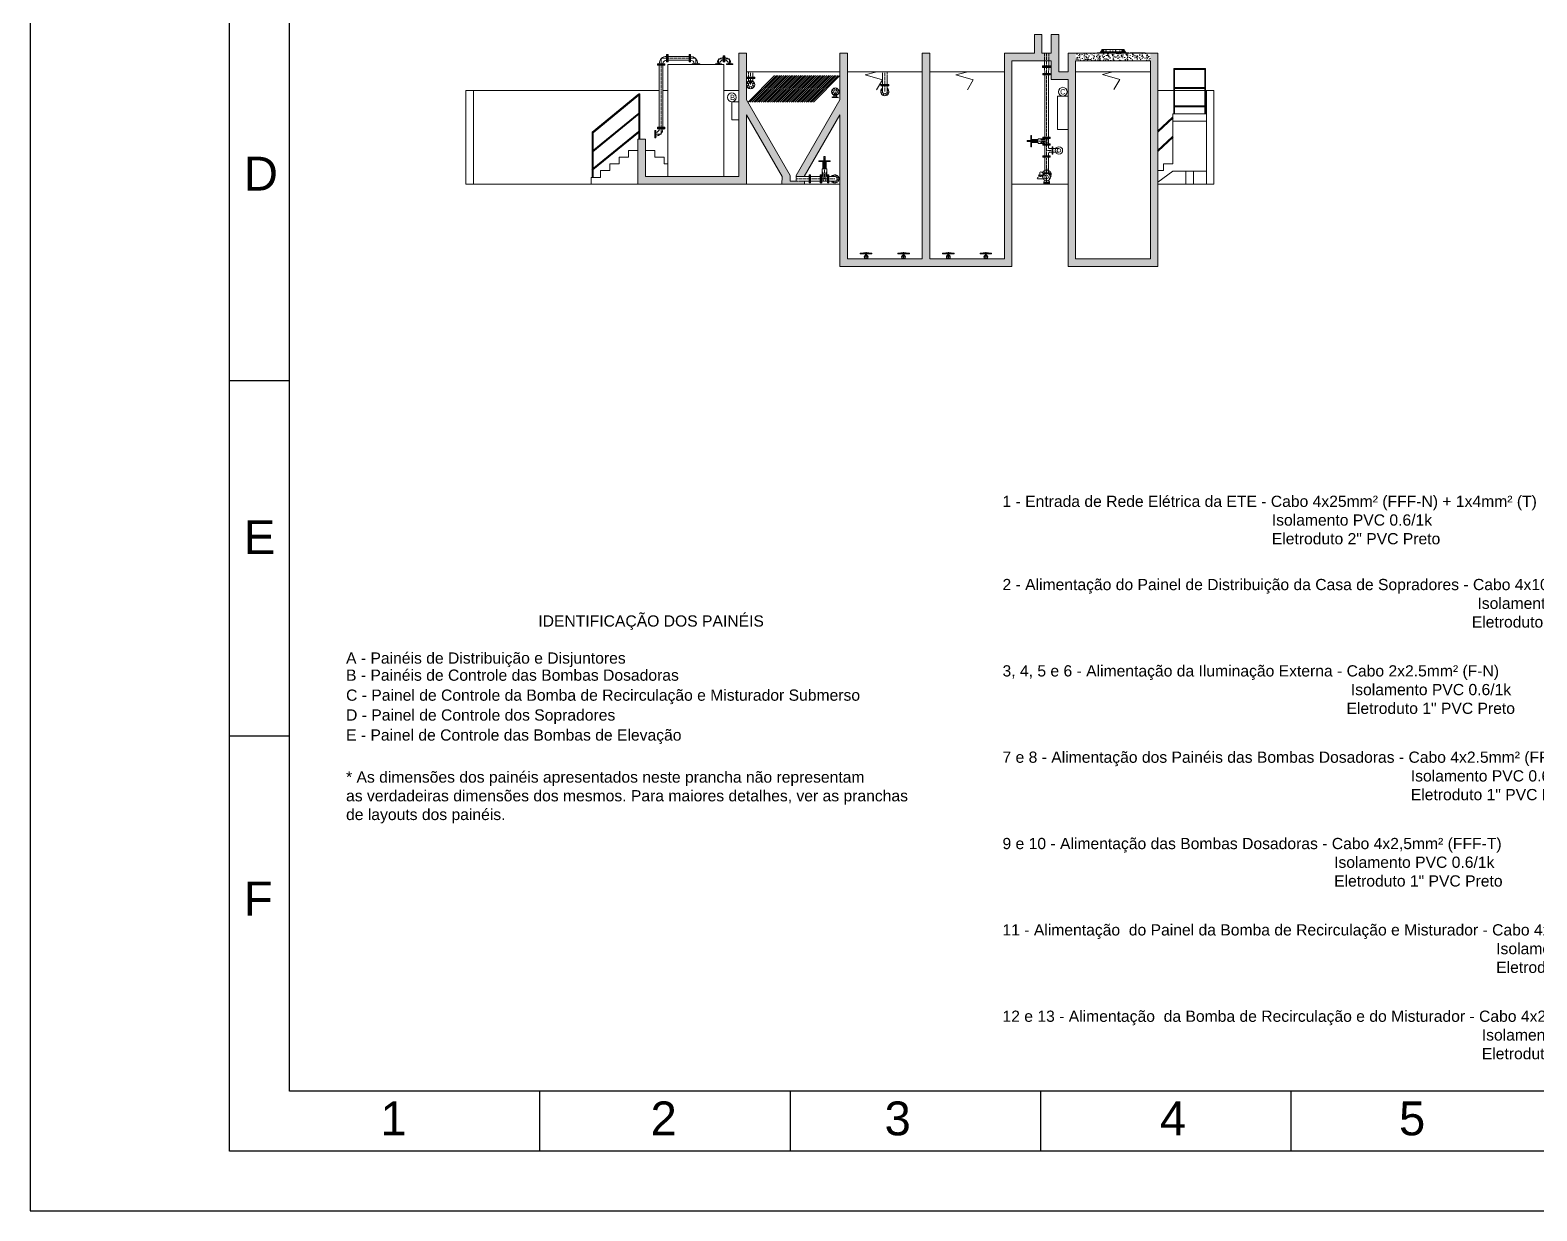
# Model space of a CAD drawing. Header units: millimetres. Extents: x 100 to 940, y 100 to 694.
# Drawn here: x 100 to 477.7, y 100 to 395.9 of the extents above; entities that cross this region are included whole.
import ezdxf

# ---------------------------------------------------------------- set-up
doc = ezdxf.new("R2010")
doc.units = ezdxf.units.MM
for name, pattern in [('CENTER', [2, 1.25, -0.25, 0.25, -0.25]), ('HIDDEN2', [4.7625, 3.175, -1.5875]), ('SGC_DASHDOT', [1, 0.5, -0.25, 0, -0.25]), ('SGC_HIDDEN', [0.375, 0.25, -0.125])]:
    doc.linetypes.add(name, pattern=pattern)
for name, color, linetype, lineweight in [('37-P-HS-AG-Q', 4, 'Continuous', 9), ('Alvenaria', 8, 'Continuous', 9), ('AM_9', 253, 'Continuous', 13), ('Aço 1020', 6, 'Continuous', 9), ('Centro', 1, 'CENTER', 5), ('contorno', 1, 'Continuous', 9), ('COTAS', 5, 'Continuous', 5), ('M-EQUIPAMENTOS', 1, 'Continuous', 9), ('PAREDE', 7, 'Continuous', 9), ('SGC-Conexoes (Desenho Unifilar)', 6, 'Continuous', 5), ('SGC-Conexoes (Furos)', 9, 'Continuous', 5), ('SGC-Conexoes (Linhas Externas)', 6, 'Continuous', 9), ('SGC-EIXOS', 9, 'SGC_DASHDOT', 9), ('SGC-PONTAS', 2, 'SGC_HIDDEN', 9), ('SGC-Tubos (Desenho Bifilar)', 6, 'Continuous', 9), ('SGC-Valvulas (Acionamento)', 2, 'Continuous', 9), ('SGC-Valvulas (Linhas Externas)', 3, 'Continuous', 9)]:
    doc.layers.add(name, color=color, linetype=linetype, lineweight=lineweight)
doc.styles.add('Notes', font='arial.ttf', dxfattribs={"height": 3})
doc.styles.get("Standard").update_dxf_attribs({"font": 'arial.ttf'})
pattern_1 = [(50, (1924.3093, 462.3803), (1.6810786, -0.1470753), [0.1757812, -1.9335938]), (355, (1924.3093, 462.3803), (-0.3251984, 1.7629503), [0.140625, -1.546875]), (100.45144, (1924.4494, 462.368), (1.3558801, 1.615875), [0.149391, -1.6433018]), (46.1842, (1924.3093, 462.849), (2.5013469, -0.3879358), [0.263672, -2.9003906]), (96.63564, (1924.5177, 462.8167), (2.190614, 2.2830905), [0.2240867, -2.464954]), (351.18416, (1924.3093, 462.849), (2.190614, 2.2830905), [0.2109375, -2.3203125]), (21, (1924.5436, 462.7318), (1.3990009, -0.943638), [0.1757812, -1.9335938]), (326, (1924.5436, 462.7318), (0.5702703, 1.6995704), [0.140625, -1.546875]), (71.45144, (1924.6602, 462.6532), (1.9692712, 0.7559324), [0.149391, -1.6433018]), (37.5, (1924.30926, 462.38026), (0.02849966, 0.78021997), [0, -1.528125, 0, -1.5703125, 0, -1.5527344]), (7.5, (1924.3093, 462.3803), (0.61656923, 0.92440245), [0, -0.8953125, 0, -1.49296875, 0, -0.59179687]), (327.5, (1923.7866, 462.38026), (1.25114633, -0.05286298), [0, -0.5859375, 0, -1.828125, 0, -2.42578125]), (317.5, (1923.5522, 462.3803), (1.3668426, 0.23462105), [0, -0.76171875, 0, -1.2140625, 0, -1.72265625])]

# ---------------------------------------------------------------- blocks, each defined once
blk = doc.blocks.new('BB-1-CD13-N10-D100-S0', base_point=(18535, 26959))
at = {"layer": 'SGC-Conexoes (Linhas Externas)'}
blk.add_lwpolyline([(18355, 26849), (18355, 27069), (18374, 27069), (18374, 26849)], close=True, dxfattribs=at)
for points in [[(18620, 27018), (18374, 27018)], [(18620, 26900), (18374, 26900)]]:
    blk.add_lwpolyline(points, dxfattribs=at)
at = {"layer": 'SGC-EIXOS'}
blk.add_line((18715, 26959), (18355, 26959), dxfattribs=at)
at = {"layer": 'SGC-PONTAS'}
blk.add_lwpolyline([(18620, 26900), (18715, 26900), (18715, 27018), (18620, 27018)], dxfattribs=at)
blk = doc.blocks.new('BB-1-EH01-N10-D100-S0', base_point=(440692, 47249))
at = {"layer": 'SGC-EIXOS'}
for p, q in [((440692, 47249), (440692, 47849)), ((440787, 47249), (440597, 47249))]:
    blk.add_line(p, q, dxfattribs=at)
at = {"layer": 'SGC-Valvulas (Acionamento)'}
blk.add_lwpolyline([(440736, 47714), (440838, 47714, 0.414214), (440842, 47718), (440842, 47725, 0.414214), (440838, 47729), (440546, 47729, 0.414214), (440542, 47725), (440542, 47718, 0.414214), (440546, 47714), (440648, 47714)], format="xyb", dxfattribs=at)
blk.add_lwpolyline([(440707, 47729), (440707, 47849), (440677, 47849), (440677, 47729)], close=True, dxfattribs=at)
at = {"layer": 'SGC-Valvulas (Linhas Externas)'}
for p, q in [((440648, 47714), (440736, 47714)), ((440648, 47517), (440648, 47714)), ((440736, 47704), (440648, 47704)), ((440736, 47694), (440648, 47694)), ((440736, 47684), (440648, 47684)), ((440736, 47547), (440648, 47547)), ((440736, 47537), (440648, 47537)), ((440659, 47547), (440659, 47684)), ((440681, 47547), (440681, 47684)), ((440703, 47547), (440703, 47684)), ((440725, 47547), (440725, 47684)), ((440736, 47517), (440736, 47714)), ((440616, 47308), (440625, 47308)), ((440768, 47190), (440616, 47190)), ((440625, 47308), (440625, 47359)), ((440736, 47527), (440648, 47527)), ((440758, 47308), (440758, 47359)), ((440768, 47308), (440758, 47308))]:
    blk.add_line(p, q, dxfattribs=at)
for points in [[(440597, 47139), (440597, 47359), (440616, 47359), (440616, 47139)], [(440787, 47139), (440787, 47359), (440768, 47359), (440768, 47139)]]:
    blk.add_lwpolyline(points, close=True, dxfattribs=at)
blk.add_lwpolyline([(440727, 47212), (440727, 47318, -0.198912), (440734, 47334), (440752, 47352, 0.198912), (440758, 47368), (440758, 47495, 0.414214), (440736, 47517), (440648, 47517, 0.414214), (440625, 47495), (440625, 47368, 0.198912), (440632, 47352), (440650, 47334, -0.198912), (440657, 47318), (440657, 47212, 0.414214), (440679, 47190), (440705, 47190, 0.414214)], format="xyb", close=True, dxfattribs=at)
for points in [[(440625, 47438), (440650, 47413, -0.198912), (440657, 47397), (440657, 47327)], [(440758, 47438), (440734, 47413, 0.198912), (440727, 47397), (440727, 47327)]]:
    blk.add_lwpolyline(points, format="xyb", dxfattribs=at)
blk = doc.blocks.new('BB-4-CC01-N10-D100-S0', base_point=(9653, 38781))
at = {"layer": 'SGC-Conexoes (Furos)'}
for centre in [(9619, 38864), (9619, 38698), (9688, 38864), (9688, 38698), (9736, 38816), (9736, 38747)]:
    blk.add_ellipse(centre, major_axis=(-9.5, 0), ratio=1, dxfattribs=at)
at = {"layer": 'SGC-Conexoes (Linhas Externas)'}
for p, q in [((9492, 38840), (9653, 38840)), ((9492, 38722), (9653, 38722))]:
    blk.add_line(p, q, dxfattribs=at)
blk.add_lwpolyline([(9473, 38891), (9492, 38891), (9492, 38671), (9473, 38671)], close=True, dxfattribs=at)
for radius, start, end in [(110, 212.4364, 147.5636), (59, 270, 90)]:
    blk.add_arc((9653, 38781), radius, start, end, dxfattribs=at)
at = {"layer": 'SGC-EIXOS'}
blk.add_line((9473, 38781), (9653, 38781), dxfattribs=at)
blk = doc.blocks.new('BB-1-CA06-N10-D100-S0-L300')
at = {"layer": 'SGC-EIXOS'}
blk.add_line((150, 0), (-150, 0), dxfattribs=at)
at = {"layer": 'SGC-Tubos (Desenho Bifilar)'}
for p, q in [((131, 59), (-131, 59)), ((131, -59), (-131, -59))]:
    blk.add_line(p, q, dxfattribs=at)
for points in [[(-150, -110), (-150, 110), (-131, 110), (-131, -110)], [(150, -110), (150, 110), (131, 110), (131, -110)]]:
    blk.add_lwpolyline(points, close=True, dxfattribs=at)
blk = doc.blocks.new('chassi lateral')
at = {"layer": 'Centro'}
for p, q in [((-2164, 7544), (-2164, 7532)), ((-2158, 7589), (-2158, 7575)), ((-2058, 7589), (-2058, 7575)), ((-2052, 7544), (-2052, 7532))]:
    blk.add_line(p, q, dxfattribs=at)
at = {"layer": 'contorno'}
for p, q in [((-2184, 7586), (-2031, 7586)), ((-2184, 7535), (-2184, 7586)), ((-2184, 7573), (-2031, 7573)), ((-2184, 7541), (-2031, 7541)), ((-2184, 7535), (-2031, 7535)), ((-2168, 7578), (-2047, 7578)), ((-2031, 7535), (-2031, 7586))]:
    blk.add_line(p, q, dxfattribs=at)
for centre, start, end in [((-2168, 7572), 90, 167.6822), ((-2047, 7572), 12.3178, 90)]:
    blk.add_arc(centre, 6, start, end, dxfattribs=at)
blk = doc.blocks.new('M12 x 25')
at = {"layer": 'Centro'}
blk.add_line((-2058, 7582), (-2058, 7572), dxfattribs=at)
at = {"layer": 'contorno'}
for p, q in [((-2064, 7578), (-2064, 7576)), ((-2062, 7575), (-2064, 7576)), ((-2064, 7576), (-2052, 7576)), ((-2062, 7578), (-2062, 7575)), ((-2062, 7575), (-2053, 7575)), ((-2053, 7578), (-2053, 7575)), ((-2052, 7576), (-2053, 7575)), ((-2052, 7578), (-2052, 7576))]:
    blk.add_line(p, q, dxfattribs=at)
blk = doc.blocks.new('redutor lateral carc. 112')
at = {"layer": 'AM_9', "linetype": 'HIDDEN2', "ltscale": 3}
for p, q in [((-1331, 9283), (-1331, 9264)), ((-1325, 9264), (-1325, 9283)), ((-1418, 9177), (-1437, 9177)), ((-1437, 9171), (-1418, 9171)), ((-1219, 9177), (-1237, 9177)), ((-1237, 9171), (-1219, 9171))]:
    blk.add_line(p, q, dxfattribs=at)
for centre, radius, start, end in [((-1328, 9174), 125, 304.7659, 152.8264), ((-1334, 9283), 3, 0, 90), ((-1322, 9283), 3, 90, 180), ((-1328, 9174), 125, 194.5207, 235.2341), ((-1437, 9180), 3, 180, 270), ((-1437, 9168), 3, 90, 180), ((-1219, 9180), 3, 270, 0), ((-1219, 9168), 3, 0, 90)]:
    blk.add_arc(centre, radius, start, end, dxfattribs=at)
blk = doc.blocks.new('112MFFSEM-PEE1-1')
at = {"layer": 'AM_9', "linetype": 'HIDDEN2', "ltscale": 3}
for p, q in [((-180, -38), (-180, 70)), ((-157, 75), (-177, 74)), ((-155, 72), (-157, 75)), ((-117, 72), (-155, 72)), ((-112, 67), (-112, 56)), ((-112, 60), (-110, 60)), ((-5, 163), (-6, 125)), ((5, 163), (6, 125)), ((-157, -42), (-177, -41)), ((-155, -40), (-157, -42)), ((-118, -40), (-155, -40))]:
    blk.add_line(p, q, dxfattribs=at)
blk.add_arc((0, 163), 5, 1.5482, 178.4518, dxfattribs=at)
for centre, major_axis, start_param, end_param in [((-177, 70), (-3.42, 0), -1.521479, 0), ((-117, 67), (-5.7, 0), 3.141593, 4.712389), ((-177, -38), (3.42, 0), 3.141593, 4.663072)]:
    blk.add_ellipse(centre, major_axis=major_axis, ratio=0.99585, start_param=start_param, end_param=end_param, dxfattribs=at)
blk = doc.blocks.new('CARCAÇA DE ENTRADA L')
at = {"layer": 'contorno'}
for p, q in [((-1975, 8864), (-1785, 8864)), ((-1975, 8845), (-1975, 8864)), ((-1785, 8864), (-1785, 8845)), ((-1934, 8842), (-1972, 8842)), ((-1788, 8842), (-1825, 8842))]:
    blk.add_line(p, q, dxfattribs=at)
for centre, start, end in [((-1972, 8845), 180, 270), ((-1788, 8845), 270, 0)]:
    blk.add_arc(centre, 3, start, end, dxfattribs=at)
blk = doc.blocks.new('BB-1-CI07-N10-D100-S80', base_point=(483985, 8090))
at = {"layer": 'SGC-Conexoes (Linhas Externas)'}
for p, q in [((484066, 8139), (483904, 8149)), ((484066, 8041), (483904, 8031))]:
    blk.add_line(p, q, dxfattribs=at)
for points in [[(483885, 7980), (483885, 8200), (483904, 8200), (483904, 7980)], [(484085, 7990), (484085, 8190), (484066, 8190), (484066, 7990)]]:
    blk.add_lwpolyline(points, close=True, dxfattribs=at)
at = {"layer": 'SGC-EIXOS'}
blk.add_line((484085, 8090), (483885, 8090), dxfattribs=at)
blk = doc.blocks.new('BB-1-CA06-N10-D80-S0-L1700')
at = {"layer": 'SGC-EIXOS'}
blk.add_line((850, 0), (-850, 0), dxfattribs=at)
at = {"layer": 'SGC-Tubos (Desenho Bifilar)'}
for p, q in [((831, 49), (-831, 49)), ((831, -49), (-831, -49))]:
    blk.add_line(p, q, dxfattribs=at)
for points in [[(-850, -100), (-850, 100), (-831, 100), (-831, -100)], [(850, -100), (850, 100), (831, 100), (831, -100)]]:
    blk.add_lwpolyline(points, close=True, dxfattribs=at)
blk = doc.blocks.new('BB-1-CG01-N10-D80-S80', base_point=(-223113, 242056))
at = {"layer": 'SGC-Conexoes (Linhas Externas)'}
blk.add_line((-223254, 242007), (-222972, 242007), dxfattribs=at)
for points in [[(-223273, 241956), (-223273, 242156), (-223254, 242156), (-223254, 241956)], [(-223213, 242221), (-223013, 242221), (-223013, 242202), (-223213, 242202)], [(-222953, 241956), (-222953, 242156), (-222972, 242156), (-222972, 241956)]]:
    blk.add_lwpolyline(points, close=True, dxfattribs=at)
for points in [[(-223162, 242202), (-223162, 242137, -0.414214), (-223195, 242105), (-223254, 242105)], [(-223064, 242202), (-223064, 242137, 0.414214), (-223032, 242105), (-222972, 242105)]]:
    blk.add_lwpolyline(points, format="xyb", dxfattribs=at)
at = {"layer": 'SGC-EIXOS'}
for p, q in [((-223113, 242056), (-223113, 242221)), ((-222953, 242056), (-223273, 242056))]:
    blk.add_line(p, q, dxfattribs=at)
blk = doc.blocks.new('BB-1-EH01-N10-D80-S0', base_point=(-380638, 191436))
at = {"layer": 'SGC-EIXOS'}
for p, q in [((-380638, 191436), (-380638, 191956)), ((-380548, 191436), (-380728, 191436))]:
    blk.add_line(p, q, dxfattribs=at)
at = {"layer": 'SGC-Valvulas (Acionamento)'}
blk.add_lwpolyline([(-380596, 191842), (-380491, 191842, 0.414214), (-380488, 191846), (-380488, 191853, 0.414214), (-380491, 191856), (-380784, 191856, 0.414214), (-380788, 191853), (-380788, 191846, 0.414214), (-380784, 191842), (-380680, 191842)], format="xyb", dxfattribs=at)
blk.add_lwpolyline([(-380624, 191856), (-380624, 191956), (-380652, 191956), (-380652, 191856)], close=True, dxfattribs=at)
at = {"layer": 'SGC-Valvulas (Linhas Externas)'}
for p, q in [((-380680, 191842), (-380596, 191842)), ((-380680, 191666), (-380680, 191842)), ((-380596, 191834), (-380680, 191834)), ((-380596, 191825), (-380680, 191825)), ((-380596, 191817), (-380680, 191817)), ((-380669, 191691), (-380669, 191817)), ((-380648, 191691), (-380648, 191817)), ((-380627, 191691), (-380627, 191817)), ((-380606, 191691), (-380606, 191817)), ((-380596, 191666), (-380596, 191842)), ((-380709, 191485), (-380701, 191485)), ((-380567, 191387), (-380709, 191387)), ((-380701, 191485), (-380701, 191536)), ((-380596, 191691), (-380680, 191691)), ((-380596, 191683), (-380680, 191683)), ((-380596, 191674), (-380680, 191674)), ((-380575, 191485), (-380575, 191536)), ((-380567, 191485), (-380575, 191485))]:
    blk.add_line(p, q, dxfattribs=at)
for points in [[(-380728, 191336), (-380728, 191536), (-380709, 191536), (-380709, 191336)], [(-380548, 191336), (-380548, 191536), (-380567, 191536), (-380567, 191336)]]:
    blk.add_lwpolyline(points, close=True, dxfattribs=at)
blk.add_lwpolyline([(-380605, 191408), (-380605, 191498, -0.198912), (-380598, 191513), (-380581, 191530, 0.198912), (-380575, 191545), (-380575, 191645, 0.414214), (-380596, 191666), (-380680, 191666, 0.414214), (-380701, 191645), (-380701, 191545, 0.198912), (-380695, 191530), (-380677, 191513, -0.198912), (-380671, 191498), (-380671, 191408, 0.414214), (-380650, 191387), (-380626, 191387, 0.414214)], format="xyb", close=True, dxfattribs=at)
for points in [[(-380701, 191601), (-380677, 191577, -0.198912), (-380671, 191563), (-380671, 191507)], [(-380575, 191601), (-380598, 191577, 0.198912), (-380605, 191563), (-380605, 191507)]]:
    blk.add_lwpolyline(points, format="xyb", dxfattribs=at)
blk = doc.blocks.new('BB-1-CA06-N10-D80-S0-L454')
at = {"layer": 'SGC-EIXOS'}
blk.add_line((227, 0), (-227, 0), dxfattribs=at)
at = {"layer": 'SGC-Tubos (Desenho Bifilar)'}
for p, q in [((208, 49), (-208, 49)), ((208, -49), (-208, -49))]:
    blk.add_line(p, q, dxfattribs=at)
for points in [[(-227, -100), (-227, 100), (-208, 100), (-208, -100)], [(227, -100), (227, 100), (208, 100), (208, -100)]]:
    blk.add_lwpolyline(points, close=True, dxfattribs=at)
blk = doc.blocks.new('BB-2-CG01-N10-D80-S50', base_point=(-173065, -8736))
at = {"layer": 'SGC-Conexoes (Furos)'}
for centre in [(-173139, -8705), (-173139, -8766), (-173095, -8662), (-173095, -8809), (-173034, -8662), (-173034, -8809), (-172991, -8705), (-172991, -8766)]:
    blk.add_circle(centre, 9.5, dxfattribs=at)
at = {"layer": 'SGC-Conexoes (Linhas Externas)'}
for p, q in [((-173098, -8595), (-173098, -8641)), ((-173032, -8595), (-173032, -8641))]:
    blk.add_line(p, q, dxfattribs=at)
blk.add_lwpolyline([(-173147, -8576), (-172982, -8576), (-172982, -8595), (-173147, -8595)], close=True, dxfattribs=at)
for radius in [100, 49]:
    blk.add_circle((-173065, -8736), radius, dxfattribs=at)
at = {"layer": 'SGC-EIXOS'}
blk.add_line((-173065, -8576), (-173065, -8736), dxfattribs=at)
blk = doc.blocks.new('BB-1-CC01-N10-D50-S0', base_point=(-174500, -10107))
at = {"layer": 'SGC-Conexoes (Linhas Externas)'}
for points in [[(-174650, -10025), (-174631, -10025), (-174631, -10190), (-174650, -10190)], [(-174418, -10257), (-174418, -10238), (-174583, -10238), (-174583, -10257)]]:
    blk.add_lwpolyline(points, close=True, dxfattribs=at)
for radius in [164, 98]:
    blk.add_arc((-174631, -10238), radius, 360, 90, dxfattribs=at)
at = {"layer": 'SGC-EIXOS'}
for p, q in [((-174650, -10107), (-174500, -10107)), ((-174500, -10107), (-174500, -10257))]:
    blk.add_line(p, q, dxfattribs=at)
blk = doc.blocks.new('BB-1-CC01-N10-D80-S0', base_point=(373179.552, 32989.429))
at = {"layer": 'SGC-Conexoes (Linhas Externas)'}
for points in [[(373179.387, 32989.529), (373179.406, 32989.529), (373179.406, 32989.329), (373179.387, 32989.329)], [(373179.652, 32989.264), (373179.652, 32989.283), (373179.452, 32989.283), (373179.452, 32989.264)]]:
    blk.add_lwpolyline(points, close=True, dxfattribs=at)
for radius in [0.195, 0.097]:
    blk.add_arc((373179.406, 32989.283), radius, 360, 90, dxfattribs=at)
at = {"layer": 'SGC-EIXOS'}
for p, q in [((373179.387, 32989.429), (373179.552, 32989.429)), ((373179.552, 32989.429), (373179.552, 32989.264))]:
    blk.add_line(p, q, dxfattribs=at)
blk = doc.blocks.new('BB-1-CA06-N10-D80-S0-L600')
at = {"layer": 'SGC-EIXOS'}
blk.add_line((300, 0), (-300, 0), dxfattribs=at)
at = {"layer": 'SGC-Tubos (Desenho Bifilar)'}
for p, q in [((281, 49), (-281, 49)), ((281, -49), (-281, -49))]:
    blk.add_line(p, q, dxfattribs=at)
for points in [[(-300, -100), (-300, 100), (-281, 100), (-281, -100)], [(300, -100), (300, 100), (281, 100), (281, -100)]]:
    blk.add_lwpolyline(points, close=True, dxfattribs=at)
blk = doc.blocks.new('BB-2-LC01-N0-D0-S0', base_point=(-106625, -46704))
at = {"layer": 'SGC-Conexoes (Linhas Externas)'}
for p, q in [((-106925, -46704), (-106325, -46704)), ((-106925, -46704), (-106925, -46735)), ((-106882, -46704), (-106369, -46704)), ((-106882, -46704), (-106882, -46771)), ((-106369, -46704), (-106369, -46771)), ((-106325, -46704), (-106325, -46735)), ((-107045, -46798), (-106205, -46798)), ((-107045, -46804), (-107045, -46798)), ((-107045, -46804), (-106205, -46804)), ((-106979, -46798), (-106926, -46735)), ((-106975, -46798), (-106921, -46735)), ((-106930, -46798), (-106904, -46735)), ((-106926, -46735), (-106921, -46735)), ((-106925, -46798), (-106900, -46735)), ((-106921, -46795), (-106921, -46735)), ((-106330, -46771), (-106920, -46771)), ((-106920, -46771), (-106920, -46779)), ((-106920, -46779), (-106330, -46779)), ((-106904, -46735), (-106900, -46735)), ((-106900, -46798), (-106900, -46735)), ((-106884, -46798), (-106869, -46735)), ((-106879, -46798), (-106865, -46735)), ((-106869, -46735), (-106865, -46735)), ((-106865, -46798), (-106865, -46735)), ((-106822, -46798), (-106812, -46735)), ((-106817, -46798), (-106807, -46735)), ((-106812, -46735), (-106807, -46735)), ((-106807, -46798), (-106807, -46735)), ((-106787, -46771), (-106787, -46779)), ((-106764, -46771), (-106764, -46779)), ((-106708, -46798), (-106701, -46735)), ((-106703, -46798), (-106697, -46735)), ((-106701, -46735), (-106697, -46735)), ((-106697, -46798), (-106697, -46735)), ((-106547, -46798), (-106554, -46735)), ((-106549, -46735), (-106554, -46735)), ((-106554, -46798), (-106554, -46735)), ((-106543, -46798), (-106549, -46735)), ((-106487, -46771), (-106487, -46779)), ((-106464, -46771), (-106464, -46779)), ((-106439, -46735), (-106443, -46735)), ((-106433, -46798), (-106443, -46735)), ((-106443, -46798), (-106443, -46735)), ((-106429, -46798), (-106439, -46735)), ((-106382, -46735), (-106386, -46735)), ((-106371, -46798), (-106386, -46735)), ((-106386, -46798), (-106386, -46735)), ((-106367, -46798), (-106382, -46735)), ((-106325, -46798), (-106351, -46735)), ((-106347, -46735), (-106351, -46735)), ((-106351, -46798), (-106351, -46735)), ((-106321, -46798), (-106347, -46735)), ((-106330, -46771), (-106330, -46779)), ((-106276, -46798), (-106329, -46735)), ((-106325, -46735), (-106329, -46735)), ((-106329, -46795), (-106329, -46735)), ((-106271, -46798), (-106325, -46735)), ((-106205, -46804), (-106205, -46798)), ((-106205, -46804), (-106205, -46798))]:
    blk.add_line(p, q, dxfattribs=at)
at = {"layer": 'SGC-EIXOS'}
blk.add_line((-106625, -46704), (-106625, -46804), dxfattribs=at)
blk = doc.blocks.new('BB-2-CG01-N10-D100-S100', base_point=(134399, 233092))
at = {"layer": 'SGC-Conexoes (Furos)'}
for centre in [(134316, 233126), (134316, 233057), (134365, 233175), (134365, 233008), (134434, 233175), (134434, 233008), (134482, 233126), (134482, 233057)]:
    blk.add_circle(centre, 9.5, dxfattribs=at)
at = {"layer": 'SGC-Conexoes (Linhas Externas)'}
for p, q in [((134340, 233253), (134340, 233184)), ((134458, 233253), (134458, 233184))]:
    blk.add_line(p, q, dxfattribs=at)
blk.add_lwpolyline([(134289, 233272), (134509, 233272), (134509, 233253), (134289, 233253)], close=True, dxfattribs=at)
for radius in [110, 59]:
    blk.add_circle((134399, 233092), radius, dxfattribs=at)
at = {"layer": 'SGC-EIXOS'}
blk.add_line((134399, 233272), (134399, 233092), dxfattribs=at)
blk = doc.blocks.new('BB-1-CA09-N10-D100-S0-L160')
at = {"layer": 'SGC-EIXOS'}
blk.add_line((80, 0), (-80, 0), dxfattribs=at)
at = {"layer": 'SGC-PONTAS'}
blk.add_lwpolyline([(14.5, -59), (-80, -59), (-80, 59), (14.5, 59)], dxfattribs=at)
at = {"layer": 'SGC-Tubos (Desenho Bifilar)'}
for p, q in [((61, 59), (14.5, 59)), ((61, -59), (14.5, -59))]:
    blk.add_line(p, q, dxfattribs=at)
blk.add_lwpolyline([(80, -110), (80, 110), (61, 110), (61, -110)], close=True, dxfattribs=at)

msp = doc.modelspace()

# ---------------------------------------------------------------- hatches: boundary and pattern name
at = {"layer": 'Alvenaria'}
h = msp.add_hatch(dxfattribs=at)
h.set_pattern_fill('AR-CONC', color=256, scale=0.234375)
h.set_pattern_definition(pattern_1)
h.paths.add_polyline_path([(304.86, 390.14), (302.98, 390.14), (302.98, 380.76), (302.98, 378.46), (292.04, 359.51), (292.04, 359.2), (294.03, 359.2), (302.98, 374.71), (302.98, 336.7), (346.11, 336.7), (346.11, 388.26), (355.95, 388.26), (355.95, 383.58), (360.17, 383.58), (360.17, 336.7), (382.67, 336.7), (382.67, 390.14), (380.8, 390.14), (380.8, 338.58), (362.05, 338.58), (362.05, 390.14), (360.17, 390.14), (360.17, 385.45), (357.83, 385.45), (357.83, 394.83), (355.95, 394.83), (355.95, 390.14), (353.61, 390.14), (353.61, 394.83), (351.73, 394.83), (351.73, 390.14), (344.23, 390.14), (344.23, 338.58), (325.48, 338.58), (325.48, 390.14), (323.61, 390.14), (323.61, 338.58), (304.86, 338.58)])
h = msp.add_hatch(dxfattribs=at)
h.set_pattern_fill('AR-CONC', color=256, scale=0.234375)
h.set_pattern_definition(pattern_1)
h.paths.add_polyline_path([(254.23, 368.58), (252.36, 368.58), (252.36, 357.33), (279.55, 357.33), (279.55, 374.71), (288.51, 359.2), (288.45, 357.33), (294.08, 357.33), (294.08, 358.09), (292.93, 358.09), (292.04, 358.09), (290.49, 358.09), (290.49, 359.51), (279.55, 378.46), (279.55, 390.14), (277.67, 390.14), (277.67, 359.2), (254.23, 359.2)])
h = msp.add_hatch(dxfattribs=at)
h.set_pattern_fill('AR-CONC', color=256, scale=0.009375)
h.set_pattern_definition([(50, (-1179.1946, -1826.7712), (1.7079813, -0.1494289), [0.1785937, -1.9645313]), (355, (-1179.1946, -1826.7712), (-0.3304071, 1.7911579), [0.142875, -1.5716305]), (100.451445, (-1179.0523, -1826.7836), (1.3775742, 1.6417289), [0.1517813, -1.669596]), (46.1842, (-1179.1946, -1826.295), (2.541366, -0.3941468), [0.2678906, -2.9467969]), (96.63556, (-1178.9828, -1826.3278), (2.2256638, 2.31962), [0.227672, -2.5043963]), (351.18415, (-1179.1946, -1826.295), (2.2256638, 2.31962), [0.2143122, -2.357435]), (21, (-1178.9565, -1826.414), (1.4213849, -0.9587362), [0.1785937, -1.9645313]), (326, (-1178.9565, -1826.414), (0.579394, 1.7267622), [0.142875, -1.571625]), (71.451445, (-1178.838, -1826.4939), (2.0007789, 0.768026), [0.1517813, -1.6695932]), (37.5, (-1179.1946, -1826.77116), (0.02895566, 0.79270349), [0, -1.552575, 0, -1.5954375, 0, -1.57757813]), (7.5, (-1179.1946, -1826.7712), (0.62643434, 0.9391929), [0, -0.9096375, 0, -1.51685625, 0, -0.60126563]), (327.5, (-1179.7256, -1826.77116), (1.27116183, -0.05370697), [0, -0.5953125, 0, -1.857375, 0, -2.46459375]), (317.5, (-1179.9637, -1826.7712), (1.38871108, 0.23837335), [0, -0.77390625, 0, -1.2334875, 0, -1.75021875])])
h.paths.add_polyline_path([(380.8, 390.14), (362.05, 390.14), (362.05, 388.26), (380.8, 388.26)])

# ---------------------------------------------------------------- linework, layer by layer
for p, q in [((165, 308), (150, 308)), ((165, 219), (150, 219)), ((227.78, 115), (227.78, 130)), ((290.56, 115), (290.56, 130)), ((353.33, 115), (353.33, 130)), ((416.11, 115), (416.11, 130))]:
    msp.add_line(p, q)
for points in [[(100, 100), (940, 100), (940, 693.94), (100, 693.94)], [(150, 679), (925, 679), (925, 115), (150, 115)], [(165, 664), (730, 664), (730, 130), (165, 130)]]:
    msp.add_lwpolyline(points, close=True)
at = {"color": 2, "lineweight": 20}
for points in [[(277.67, 373.45), (275.9, 373.45), (275.9, 377.98), (277.67, 377.98)], [(360.17, 379.38), (357.53, 379.38), (357.53, 371), (360.17, 371)]]:
    msp.add_lwpolyline(points, close=True, dxfattribs=at)
for centre in [(358.85, 380.48), (275.9, 379.07)]:
    msp.add_circle(centre, 1.1, dxfattribs=at)
at = {"layer": '37-P-HS-AG-Q'}
for p, q in [((279.55, 385.45), (302.98, 385.45)), ((304.86, 385.45), (323.61, 385.45)), ((325.48, 385.45), (344.23, 385.45)), ((362.05, 385.45), (380.8, 385.45))]:
    msp.add_line(p, q, dxfattribs=at)
for points in [[(311.92, 385.36), (309.28, 384.68), (313.62, 383.47), (312.14, 380.97)], [(334.7, 385.36), (332.06, 384.68), (336.4, 383.47), (334.92, 380.97)], [(371.42, 385.45), (368.79, 384.78), (373.12, 383.57), (371.64, 381.06)]]:
    msp.add_lwpolyline(points, dxfattribs=at)
at = {"layer": 'Aço 1020'}
msp.add_lwpolyline([(375.76, 390.2), (379.51, 390.2), (379.51, 390.14), (375.76, 390.14)], close=True, dxfattribs=at)
at = {"layer": 'Centro'}
for p, q in [((386.76, 374.95), (386.76, 386.2)), ((394.53, 386.2), (386.76, 386.2)), ((394.53, 374.95), (394.53, 386.2)), ((252.69, 379.83), (240.97, 370.26)), ((252.69, 368.58), (252.69, 379.83)), ((394.53, 381.39), (386.76, 381.39)), ((252.62, 375.02), (240.9, 365.46)), ((382.67, 370.51), (386.42, 374.01)), ((386.43, 374.95), (386.76, 374.95)), ((394.53, 376.83), (386.76, 376.83)), ((387.09, 374.95), (386.76, 374.95)), ((394.2, 374.95), (394.53, 374.95)), ((394.86, 374.95), (394.53, 374.95)), ((252.55, 370.45), (240.83, 360.89)), ((240.97, 359.01), (240.97, 370.26)), ((252.36, 368.58), (252.69, 368.58)), ((253.02, 368.58), (252.69, 368.58)), ((382.67, 365.65), (386.42, 369.2)), ((240.97, 359.01), (240.97, 365.46)), ((240.64, 359.01), (240.97, 359.01)), ((240.97, 359.01), (240.97, 360.89)), ((241.3, 359.01), (240.97, 359.01)), ((354.78, 361.27), (354.78, 357.76)), ((309.55, 338.5), (309.55, 340.37)), ((318.92, 338.5), (318.92, 340.37)), ((330.17, 338.5), (330.17, 340.37)), ((339.55, 338.5), (339.55, 340.37)), ((308.98, 339.06), (310.11, 339.06)), ((318.36, 339.06), (319.48, 339.06)), ((329.61, 339.06), (330.73, 339.06)), ((338.98, 339.06), (340.11, 339.06))]:
    msp.add_line(p, q, dxfattribs=at)
at = {"layer": 'contorno'}
for p, q in [((354.08, 357.91), (354.28, 358.25)), ((354.08, 357.8), (354.08, 357.9)), ((355.48, 357.8), (354.08, 357.8)), ((355.48, 357.91), (355.28, 358.25)), ((355.48, 357.9), (355.48, 357.8))]:
    msp.add_line(p, q, dxfattribs=at)
for centre, radius, start, end in [((354.1, 357.9), 0.0187, 150, 180), ((354.21, 358.29), 0.075, 330, 54.0261), ((355.35, 358.29), 0.075, 125.9739, 210), ((355.47, 357.9), 0.0187, 0, 30)]:
    msp.add_arc(centre, radius, start, end, dxfattribs=at)
at = {"layer": 'M-EQUIPAMENTOS'}
for p, q in [((273.92, 387.33), (259.86, 387.33)), ((259.86, 387.33), (259.86, 359.2)), ((273.92, 387.33), (273.92, 359.2)), ((286.58, 384.51), (279.95, 377.89)), ((287.05, 384.51), (280.42, 377.89)), ((287.52, 384.51), (280.89, 377.89)), ((287.98, 384.51), (281.36, 377.89)), ((288.45, 384.51), (281.82, 377.89)), ((288.92, 384.51), (282.29, 377.89)), ((289.39, 384.51), (282.76, 377.89)), ((289.39, 384.51), (282.76, 377.89)), ((289.86, 384.51), (283.23, 377.89)), ((290.33, 384.51), (283.7, 377.89)), ((290.8, 384.51), (284.17, 377.89)), ((291.27, 384.51), (284.64, 377.89)), ((291.73, 384.51), (285.11, 377.89)), ((292.2, 384.51), (285.57, 377.89)), ((292.67, 384.51), (286.04, 377.89)), ((293.14, 384.51), (286.51, 377.89)), ((293.61, 384.51), (286.98, 377.89)), ((293.61, 384.51), (286.98, 377.89)), ((294.08, 384.51), (287.45, 377.89)), ((294.55, 384.51), (287.92, 377.89)), ((295.02, 384.51), (288.39, 377.89)), ((295.48, 384.51), (288.86, 377.89)), ((295.95, 384.51), (289.32, 377.89)), ((296.42, 384.51), (289.79, 377.89)), ((296.89, 384.51), (290.26, 377.89)), ((297.36, 384.51), (290.73, 377.89)), ((297.83, 384.51), (291.2, 377.89)), ((298.3, 384.51), (291.67, 377.89)), ((298.77, 384.51), (292.14, 377.89)), ((299.23, 384.51), (292.61, 377.89)), ((299.7, 384.51), (293.07, 377.89)), ((300.17, 384.51), (293.54, 377.89)), ((300.64, 384.51), (294.01, 377.89)), ((301.11, 384.51), (294.48, 377.89)), ((301.58, 384.51), (294.95, 377.89)), ((302.05, 384.51), (295.42, 377.89)), ((302.52, 384.51), (295.89, 377.89)), ((302.98, 384.51), (296.36, 377.89))]:
    msp.add_line(p, q, dxfattribs=at)
at = {"layer": 'PAREDE'}
for p, q in [((353.61, 394.83), (351.73, 394.83)), ((351.73, 394.83), (351.73, 390.14)), ((353.61, 394.83), (353.61, 390.14)), ((357.83, 394.83), (355.95, 394.83)), ((355.95, 394.83), (355.95, 390.14)), ((357.83, 394.83), (357.83, 385.45)), ((277.67, 359.2), (277.67, 390.14)), ((277.67, 390.14), (279.55, 390.14)), ((279.55, 378.46), (279.55, 390.14)), ((302.98, 378.46), (302.98, 390.14)), ((302.98, 390.14), (302.98, 380.76)), ((302.98, 390.14), (304.86, 390.14)), ((304.86, 338.58), (304.86, 390.14)), ((323.61, 338.58), (323.61, 390.14)), ((323.61, 390.14), (325.48, 390.14)), ((325.48, 338.58), (325.48, 390.14)), ((344.23, 338.58), (344.23, 390.14)), ((344.23, 390.14), (351.73, 390.14)), ((353.61, 390.14), (355.95, 390.14)), ((357.83, 385.45), (357.83, 390.14)), ((360.17, 390.14), (360.17, 385.45)), ((360.17, 390.14), (362.05, 390.14)), ((362.05, 390.14), (380.8, 390.14)), ((380.8, 390.14), (382.67, 390.14)), ((382.67, 336.7), (382.67, 390.14)), ((273.92, 387.33), (272.52, 387.33)), ((346.11, 336.7), (346.11, 388.26)), ((346.11, 388.26), (355.95, 388.26)), ((355.95, 383.58), (355.95, 388.26)), ((357.83, 385.45), (360.17, 385.45)), ((360.17, 388.26), (360.17, 385.45)), ((362.05, 338.58), (362.05, 388.26)), ((362.05, 388.26), (380.8, 388.26)), ((380.8, 338.58), (380.8, 388.26)), ((360.17, 383.58), (355.95, 383.58)), ((360.17, 383.58), (360.17, 336.7)), ((209.23, 380.76), (209.23, 357.33)), ((211.11, 380.76), (209.23, 380.76)), ((211.11, 380.76), (211.11, 357.33)), ((211.11, 357.33), (211.11, 380.76)), ((211.11, 380.76), (257.71, 380.76)), ((258.63, 380.76), (259.85, 380.76)), ((273.92, 380.76), (277.67, 380.76)), ((290.49, 359.51), (279.55, 378.46)), ((292.04, 359.51), (302.98, 378.46)), ((386.64, 380.76), (382.67, 380.76)), ((394.41, 380.76), (386.88, 380.76)), ((394.86, 380.76), (394.65, 380.76)), ((394.86, 380.76), (394.86, 357.33)), ((396.73, 380.76), (394.86, 380.76)), ((396.73, 380.76), (396.73, 357.33)), ((396.73, 357.33), (396.73, 380.76)), ((279.55, 357.33), (279.55, 374.71)), ((288.51, 359.2), (279.55, 374.71)), ((294.03, 359.2), (302.98, 374.71)), ((302.98, 336.7), (302.98, 374.71)), ((394.86, 374.95), (386.42, 374.95)), ((386.42, 374.95), (386.42, 373.08)), ((386.42, 373.08), (394.86, 373.08)), ((386.42, 373.08), (386.42, 362.39)), ((254.23, 368.58), (252.36, 368.58)), ((252.36, 368.58), (252.36, 357.33)), ((254.23, 359.2), (254.23, 368.58)), ((250.02, 364.08), (247.67, 364.08)), ((247.67, 364.08), (247.67, 362.39)), ((252.36, 365.76), (250.02, 365.76)), ((250.02, 365.76), (250.02, 364.08)), ((254.23, 365.76), (256.58, 365.76)), ((256.58, 365.76), (256.58, 364.08)), ((256.58, 364.08), (258.92, 364.08)), ((258.92, 364.08), (258.92, 362.39)), ((242.98, 359.01), (240.64, 359.01)), ((240.64, 359.01), (240.64, 357.33)), ((245.33, 360.7), (242.98, 360.7)), ((242.98, 360.7), (242.98, 359.01)), ((247.67, 362.39), (245.33, 362.39)), ((245.33, 362.39), (245.33, 360.7)), ((277.67, 359.2), (254.23, 359.2)), ((258.92, 362.39), (259.86, 362.39)), ((288.51, 359.2), (288.45, 357.34)), ((290.49, 358.09), (290.49, 359.51)), ((292.04, 359.51), (292.04, 359.2)), ((294.03, 359.2), (292.04, 359.2)), ((382.67, 360.7), (384.08, 360.7)), ((382.67, 357.83), (386.42, 360.53)), ((384.08, 360.7), (384.08, 362.39)), ((384.08, 362.39), (386.42, 362.39)), ((386.42, 360.53), (394.86, 360.53)), ((389.7, 360.53), (389.7, 357.33)), ((391.58, 360.53), (391.58, 357.33)), ((302.98, 357.33), (209.23, 357.33)), ((292.04, 358.09), (290.49, 358.09)), ((294.08, 358.09), (294.08, 357.34)), ((360.17, 357.33), (346.11, 357.33)), ((380.8, 357.33), (380.8, 338.58)), ((382.67, 357.33), (396.73, 357.33)), ((382.67, 357.33), (382.67, 357.33)), ((308.09, 339.81), (308.09, 340)), ((308.09, 340), (308.19, 340)), ((310.91, 340), (308.19, 340)), ((311, 340), (310.91, 340)), ((311, 339.81), (311, 340)), ((317.47, 339.81), (317.47, 340)), ((317.47, 340), (317.56, 340)), ((320.28, 340), (317.56, 340)), ((320.38, 340), (320.28, 340)), ((320.38, 339.81), (320.38, 340)), ((328.72, 339.81), (328.72, 340)), ((328.72, 340), (328.81, 340)), ((331.53, 340), (328.81, 340)), ((331.63, 340), (331.53, 340)), ((331.63, 339.81), (331.63, 340)), ((338.09, 339.81), (338.09, 340)), ((338.09, 340), (338.19, 340)), ((340.91, 340), (338.19, 340)), ((341, 340), (340.91, 340)), ((341, 339.81), (341, 340)), ((302.98, 336.7), (346.11, 336.7)), ((323.61, 338.58), (304.86, 338.58)), ((308.09, 339.81), (311, 339.81)), ((309.66, 339.81), (309.43, 339.81)), ((309.43, 339.81), (309.43, 339.53)), ((309.66, 339.53), (309.66, 339.81)), ((317.47, 339.81), (320.38, 339.81)), ((319.04, 339.81), (318.81, 339.81)), ((318.81, 339.81), (318.81, 339.53)), ((319.04, 339.53), (319.04, 339.81)), ((344.23, 338.58), (325.48, 338.58)), ((328.72, 339.81), (331.63, 339.81)), ((330.29, 339.81), (330.06, 339.81)), ((330.06, 339.81), (330.06, 339.53)), ((330.29, 339.53), (330.29, 339.81)), ((338.09, 339.81), (341, 339.81)), ((339.66, 339.81), (339.43, 339.81)), ((339.43, 339.81), (339.43, 339.53)), ((339.66, 339.53), (339.66, 339.81)), ((382.67, 336.7), (360.17, 336.7)), ((380.8, 338.58), (362.05, 338.58))]:
    msp.add_line(p, q, dxfattribs=at)
for centre, radius in [((309.55, 339.06), 0.483), ((309.55, 339.06), 0.469), ((318.92, 339.06), 0.483), ((318.92, 339.06), 0.469), ((330.17, 339.06), 0.483), ((330.17, 339.06), 0.469), ((339.55, 339.06), 0.483), ((339.55, 339.06), 0.469)]:
    msp.add_circle(centre, radius, dxfattribs=at)
for centre, radius, start, end in [((352.69, 358.84), 0.23, 90, 270), ((352.69, 359.3), 0.23, 270, 90), ((309.55, 335.12), 5.06, 74.4316, 105.5684), ((318.92, 335.12), 5.06, 74.4316, 105.5684), ((330.17, 335.12), 5.06, 74.4316, 105.5684), ((339.55, 335.12), 5.06, 74.4316, 105.5684)]:
    msp.add_arc(centre, radius, start, end, dxfattribs=at)
at = {"layer": 'SGC-Conexoes (Desenho Unifilar)'}
for p, q in [((386.64, 374.95), (386.64, 386.32)), ((386.64, 386.32), (394.65, 386.32)), ((386.88, 374.95), (386.88, 386.09)), ((386.88, 386.09), (394.41, 386.09)), ((394.41, 386.09), (394.41, 374.95)), ((394.65, 386.32), (394.65, 374.95)), ((386.76, 381.51), (394.53, 381.51)), ((240.85, 370.32), (252.61, 379.92)), ((241.09, 370.21), (252.57, 379.58)), ((252.57, 379.58), (252.57, 368.58)), ((252.8, 379.83), (252.8, 368.58)), ((386.76, 381.28), (394.53, 381.28)), ((252.54, 375.11), (240.89, 365.61)), ((252.69, 374.93), (241.04, 365.43)), ((382.59, 370.6), (386.34, 374.1)), ((382.75, 370.43), (386.5, 373.93)), ((386.76, 376.94), (394.53, 376.94)), ((386.76, 376.71), (394.53, 376.71)), ((240.85, 359.01), (240.85, 370.32)), ((252.48, 370.54), (240.89, 361.09)), ((252.63, 370.36), (241.04, 360.91)), ((241.09, 359.01), (241.09, 370.21)), ((382.59, 365.79), (386.34, 369.29)), ((382.75, 365.62), (386.5, 369.12))]:
    msp.add_line(p, q, dxfattribs=at)
msp.add_arc((252.69, 379.83), 0.117, 0, 129.2144, dxfattribs=at)
at = {"layer": 'SGC-Tubos (Desenho Bifilar)'}
for p, q in [((356.51, 366.22), (357.87, 366.22)), ((356.51, 365.3), (357.87, 365.3)), ((352.69, 359.53), (354.78, 359.53)), ((352.69, 358.61), (354.78, 358.61))]:
    msp.add_line(p, q, dxfattribs=at)
for centre, radius in [((357.87, 365.76), 0.938), ((357.87, 365.76), 0.459), ((354.78, 359.07), 0.938), ((354.78, 359.07), 0.459)]:
    msp.add_circle(centre, radius, dxfattribs=at)

# ---------------------------------------------------------------- block references
at = {"layer": 'contorno', "yscale": 0.009375000000000001, "zscale": 0.009375000000000001}
for name, p, xscale in [('112MFFSEM-PEE1-1', (354.78, 359.66), 0.009375000000000001), ('redutor lateral carc. 112', (367.23, 273.66), 0.009375000000000001), ('CARCAÇA DE ENTRADA L', (372.4, 276.91), 0.009375000000000001), ('chassi lateral', (374.54, 286.69), 0.009375000000000001), ('M12 x 25', (335.02, 286.69), -0.009375000000000001), ('M12 x 25', (374.54, 286.69), 0.009375000000000001)]:
    msp.add_blockref(name, p, dxfattribs=dict(at, xscale=xscale))
at = {"layer": 'SGC-Conexoes (Linhas Externas)'}
for name, p, xscale, yscale, zscale, rotation in [('BB-1-CC01-N10-D80-S0', (258.17, 388.87), 9.375, 9.375, 9.375, 90), ('BB-1-CI07-N10-D100-S80', (354.78, 385.83), 0.009375000000000001, 0.009375000000000001, 0.009375000000000001, 270), ('BB-2-CG01-N10-D80-S50', (301.83, 380.48), 0.009375000000000001, 0.009375000000000001, 0.009375000000000001, 178.1947830345653), ('BB-4-CC01-N10-D100-S0', (314.23, 380.48), 0.009375000000000001, 0.009375000000000001, 0.009375000000000001, 270), ('BB-1-CC01-N10-D80-S0', (258.17, 369.84), 9.375, 9.375, 9.375, 270), ('BB-1-CG01-N10-D80-S80', (354.78, 365.76), 0.009375000000000001, 0.009375000000000001, 0.009375000000000001, 270)]:
    msp.add_blockref(name, p, dxfattribs=dict(at, xscale=xscale, yscale=yscale, zscale=zscale, rotation=rotation))
for name, p, xscale, yscale, zscale in [('BB-1-CC01-N10-D80-S0', (266.89, 388.87), 9.375, 9.375, 9.375), ('BB-1-CC01-N10-D50-S0', (272.52, 388.73), -0.009375000000000001, 0.009375000000000001, 0.009375000000000001), ('BB-1-CC01-N10-D50-S0', (275.33, 388.73), 0.009375000000000001, 0.009375000000000001, 0.009375000000000001), ('BB-2-LC01-N0-D0-S0', (371.42, 391.08), 0.009375000000000001, 0.009375000000000001, 0.009375000000000001), ('BB-2-CG01-N10-D100-S100', (280.58, 382.26), 0.009375000000000001, 0.009375000000000001, 0.009375000000000001), ('BB-4-CC01-N10-D100-S0', (301.7, 358.64), 0.009375000000000001, 0.009375000000000001, 0.009375000000000001)]:
    msp.add_blockref(name, p, dxfattribs=dict(at, xscale=xscale, yscale=yscale, zscale=zscale))
at = {"layer": 'SGC-Tubos (Desenho Bifilar)', "xscale": 0.009375000000000001, "yscale": 0.009375000000000001, "zscale": 0.009375000000000001}
for name, p, rotation in [('BB-1-CA06-N10-D80-S0-L600', (262.53, 388.87), 180), ('BB-1-CA06-N10-D80-S0-L1700', (258.17, 379.36), 89.99999999999999), ('BB-1-CA09-N10-D100-S0-L160', (280.58, 384.7), 270), ('BB-1-CA06-N10-D80-S0-L1700', (354.78, 376.92), 89.99999999999999), ('BB-1-CA06-N10-D80-S0-L454', (354.78, 362.14), 89.99999999999999), ('BB-1-CA06-N10-D100-S0-L300', (296.82, 358.64), 180)]:
    msp.add_blockref(name, p, dxfattribs=dict(at, rotation=rotation))
at = {"layer": 'SGC-Valvulas (Linhas Externas)', "xscale": 0.009375000000000001, "yscale": 0.009375000000000001, "zscale": 0.009375000000000001}
for name, p, rotation in [('BB-1-CD13-N10-D100-S0', (354.78, 388.45), 90), ('BB-1-CD13-N10-D100-S0', (314.23, 383.76), 90), ('BB-1-EH01-N10-D80-S0', (354.78, 368.11), 90), ('BB-1-CD13-N10-D100-S0', (293.73, 358.64), 180)]:
    msp.add_blockref(name, p, dxfattribs=dict(at, rotation=rotation))
msp.add_blockref('BB-1-EH01-N10-D100-S0', (299.12, 358.64), dxfattribs=at)

# ---------------------------------------------------------------- texts
at = {"style": 'Notes'}
for s, p in [('D', (153.57, 355.71)), ('E', (153.57, 264.61)), ('F', (153.57, 174.01)), ('1', (187.8, 118.93)), ('2', (255.51, 118.93)), ('3', (314.16, 118.93)), ('4', (383.17, 118.93)), ('5', (443.11, 118.93))]:
    msp.add_text(s, height=8.48, dxfattribs=at).set_placement(p)
at = {"layer": 'COTAS', "color": 2, "lineweight": 20, "char_height": 1.34, "attachment_point": 1}
for s, insert in [('B', (275.46, 379.73)), ('C', (358.17, 381.13))]:
    msp.add_mtext_dynamic_manual_height_columns(s, width=1385.5134, gutter_width=0.75, heights=[0], dxfattribs=dict(at, insert=insert))
at = {"layer": 'COTAS', "color": 0, "char_height": 2.8125, "attachment_point": 1}
for s, insert in [('\\A1;1 - Entrada de Rede Elétrica da ETE - Cabo 4x25mm² (FFF-N) + 1x4mm² (T)\\P^I^I^I^I^I^IIsolamento PVC 0.6/1k\\P^I^I^I^I^I^IEletroduto 2" PVC Preto', (343.73, 279.24)), ('2 - Alimentação do Painel de Distribuição da Casa de Sopradores - Cabo 4x10mm² (FFF-N) + 1x4mm² (T)\\P                                                             ^I^I^I^I^I      Isolamento PVC 0.6/1k\\P                                                               ^I^I^I               Eletroduto 1" PVC Preto', (343.73, 258.38)), ('IDENTIFICAÇÃO DOS PAINÉIS', (227.38, 249.24)), ('A - Painéis de Distribuição e Disjuntores', (179.19, 239.95)), ('B - Painéis de Controle das Bombas Dosadoras', (179.19, 235.67)), ('3, 4, 5 e 6 - Alimentação da Iluminação Externa - Cabo 2x2.5mm² (F-N)\\P                                                                                Isolamento PVC 0.6/1k\\P                                                                               Eletroduto 1" PVC Preto', (343.73, 236.74)), ('C - Painel de Controle da Bomba de Recirculação e Misturador Submerso', (179.19, 230.66)), ('D - Painel de Controle dos Sopradores', (179.19, 225.68)), ('E - Painel de Controle das Bombas de Elevação', (179.19, 220.67)), ('7 e 8 - Alimentação dos Painéis das Bombas Dosadoras - Cabo 4x2.5mm² (FFF-N) + 1x2,5mm² (T)\\P                                                                 ^I^I^I Isolamento PVC 0.6/1k\\P                                                                ^I^I^I Eletroduto 1" PVC Preto', (343.73, 215.11)), ('* As dimensões dos painéis apresentados neste prancha não representam \\Pas verdadeiras dimensões dos mesmos. Para maiores detalhes, ver as pranchas \\Pde layouts dos painéis. ', (179.19, 210.13)), ('9 e 10 - Alimentação das Bombas Dosadoras - Cabo 4x2,5mm² (FFF-T)\\P                                                       ^I^I    Isolamento PVC 0.6/1k\\P                                                      ^I^I    Eletroduto 1" PVC Preto', (343.73, 193.47)), ('11 - Alimentação  do Painel da Bomba de Recirculação e Misturador - Cabo 4x2.5mm² (FFF-N) + 1x2,5mm² (T)\\P                                                                          ^I^I^I^IIsolamento PVC 0.6/1k\\P                                                                         ^I^I^I^IEletroduto 1" PVC Preto', (343.73, 171.83)), ('12 e 13 - Alimentação  da Bomba de Recirculação e do Misturador - Cabo 4x2.5mm² (FFF-T)\\P                                                                            ^I^I^I       Isolamento PVC 0.6/1k\\P                                                                            ^I^I^I       Eletroduto 1" PVC Preto', (343.73, 150.19))]:
    msp.add_mtext_dynamic_manual_height_columns(s, width=4099.9241, gutter_width=0.75, heights=[0], dxfattribs=dict(at, insert=insert))

doc.saveas('drawing.dxf')
